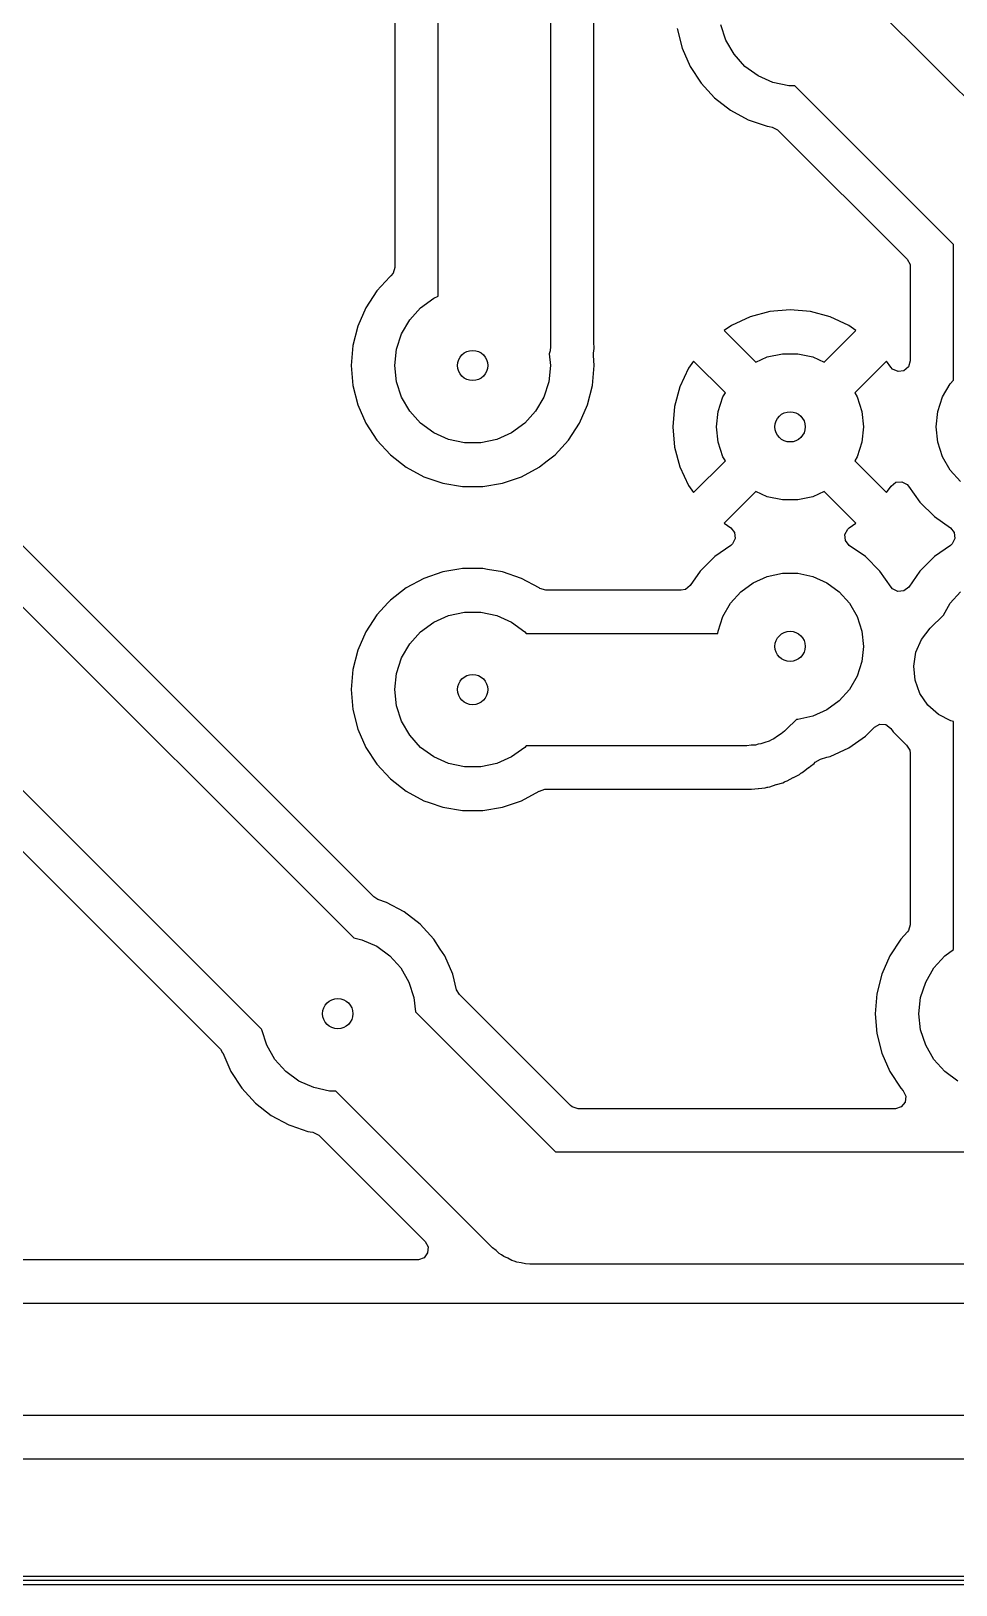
# Model space of a CAD drawing. Extents: x 132 to 232, y -86 to -36.
# Drawn here: x 142.39 to 153.09, y -85.61 to -67.63 of the extents above; entities that cross this region are included whole.
import ezdxf

# ---------------------------------------------------------------- set-up
doc = ezdxf.new("R2010")
doc.units = 0
doc.layers.add('BLACK', color=7, linetype='CONTINUOUS')

msp = doc.modelspace()

# ---------------------------------------------------------------- linework, layer by layer
at = {"layer": 'BLACK', "linetype": 'CONTINUOUS'}
for p, q in [((148.4, -62.5), (148.4, -71.25)), ((148.9, -71.222), (148.9, -62.528)), ((147.1, -70.6983), (147.1, -62.7692)), ((146.6, -63.0279), (146.6, -70.3656)), ((152.148, -67.3485), (154.17, -69.3704)), ((149.864, -67.6013), (149.921, -67.8263)), ((150.428, -67.7361), (150.37, -67.5571)), ((150.522, -67.899), (150.428, -67.7361)), ((149.921, -67.8263), (150.014, -68.0388)), ((150.648, -68.0388), (150.522, -67.899)), ((150.014, -68.0388), (150.141, -68.2331)), ((150.8, -68.1494), (150.648, -68.0388)), ((150.141, -68.2331), (150.141, -68.2332)), ((150.141, -68.2332), (150.141, -68.2332)), ((150.141, -68.2332), (150.298, -68.4039)), ((150.972, -68.226), (150.8, -68.1494)), ((151.156, -68.2651), (150.972, -68.226)), ((151.226, -68.2651), (151.156, -68.2651)), ((153.06, -70.0992), (151.226, -68.2651)), ((150.298, -68.4039), (150.298, -68.4039)), ((150.298, -68.4039), (150.298, -68.4039)), ((150.298, -68.4039), (150.481, -68.5465)), ((150.481, -68.5465), (150.481, -68.5465)), ((150.481, -68.5465), (150.481, -68.5465)), ((150.481, -68.5465), (150.685, -68.6569)), ((150.685, -68.6569), (150.767, -68.6848)), ((150.767, -68.6848), (150.905, -68.7323)), ((150.905, -68.7323), (150.93, -68.7364)), ((150.93, -68.7364), (150.962, -68.7418)), ((150.962, -68.7418), (151.025, -68.7723)), ((151.025, -68.7723), (151.029, -68.7765)), ((151.029, -68.7765), (152.523, -70.2702)), ((153.06, -71.6686), (153.06, -70.0992)), ((152.523, -70.2702), (152.557, -70.3316)), ((146.541, -70.4744), (146.391, -70.6369)), ((146.548, -70.4661), (146.541, -70.4744)), ((146.552, -70.4634), (146.548, -70.4661)), ((146.548, -70.4661), (146.548, -70.4661)), ((146.548, -70.4661), (146.548, -70.4661)), ((146.58, -70.4326), (146.552, -70.4634)), ((146.6, -70.3656), (146.58, -70.4326)), ((152.557, -70.3316), (152.559, -70.3579)), ((152.559, -70.3579), (152.559, -71.4475)), ((146.391, -70.6369), (146.264, -70.8312)), ((146.264, -70.8312), (146.171, -71.0437)), ((146.772, -70.971), (146.898, -70.8312)), ((146.898, -70.8312), (147.05, -70.7206)), ((147.05, -70.7206), (147.1, -70.6983)), ((146.678, -71.1339), (146.772, -70.971)), ((150.707, -70.9366), (150.492, -71.0364)), ((150.935, -70.8754), (150.707, -70.9366)), ((150.707, -70.9366), (150.707, -70.9366)), ((151.17, -70.8548), (150.935, -70.8754)), ((150.935, -70.8754), (150.935, -70.8754)), ((151.405, -70.8754), (151.17, -70.8548)), ((151.17, -70.8548), (151.17, -70.8548)), ((151.633, -70.9366), (151.405, -70.8754)), ((151.405, -70.8754), (151.405, -70.8754)), ((151.848, -71.0364), (151.633, -70.9366)), ((151.633, -70.9366), (151.633, -70.9366)), ((146.171, -71.0437), (146.114, -71.2687)), ((146.62, -71.3129), (146.678, -71.1339)), ((150.492, -71.0364), (150.409, -71.0951)), ((150.409, -71.0951), (150.774, -71.4608)), ((151.566, -71.4608), (151.931, -71.0951)), ((151.931, -71.0951), (151.848, -71.0364)), ((151.848, -71.0364), (151.848, -71.0364)), ((151.931, -71.0951), (151.931, -71.0951)), ((146.114, -71.2687), (146.095, -71.5)), ((146.114, -71.2687), (146.114, -71.2687)), ((146.6, -71.5), (146.62, -71.3129)), ((148.395, -71.3315), (148.386, -71.3663)), ((148.386, -71.3663), (148.4, -71.5)), ((148.398, -71.2805), (148.395, -71.3315)), ((148.4, -71.2704), (148.398, -71.2805)), ((148.4, -71.25), (148.399, -71.2643)), ((148.399, -71.2643), (148.4, -71.2704)), ((148.896, -71.3854), (148.897, -71.358)), ((148.897, -71.358), (148.904, -71.3034)), ((148.901, -71.2249), (148.9, -71.222)), ((148.904, -71.3034), (148.901, -71.2249)), ((150.907, -71.4016), (151.081, -71.3647)), ((151.081, -71.3647), (151.259, -71.3647)), ((151.259, -71.3647), (151.433, -71.4016)), ((146.095, -71.5), (146.095, -71.5)), ((146.095, -71.5), (146.114, -71.7313)), ((146.62, -71.6871), (146.6, -71.5)), ((148.4, -71.5), (148.38, -71.6871)), ((148.886, -71.7313), (148.905, -71.5)), ((148.905, -71.5), (148.896, -71.3854)), ((149.996, -71.5324), (149.897, -71.7465)), ((150.055, -71.4486), (149.996, -71.5324)), ((150.422, -71.8153), (150.055, -71.4486)), ((150.055, -71.4486), (150.055, -71.4486)), ((150.774, -71.4608), (150.907, -71.4016)), ((151.433, -71.4016), (151.566, -71.4608)), ((152.285, -71.4486), (151.918, -71.8153)), ((152.334, -71.5186), (152.285, -71.4486)), ((152.285, -71.4486), (152.285, -71.4486)), ((152.354, -71.5412), (152.334, -71.5186)), ((152.418, -71.5702), (152.354, -71.5412)), ((152.54, -71.5145), (152.487, -71.5603)), ((152.559, -71.4475), (152.54, -71.5145)), ((146.114, -71.7313), (146.114, -71.7313)), ((146.114, -71.7313), (146.171, -71.9563)), ((146.678, -71.8661), (146.62, -71.6871)), ((148.38, -71.6871), (148.322, -71.8661)), ((148.829, -71.9563), (148.886, -71.7313)), ((152.487, -71.5603), (152.418, -71.5702)), ((152.933, -71.8643), (153.022, -71.7104)), ((153.022, -71.7104), (153.06, -71.6686)), ((146.772, -72.029), (146.678, -71.8661)), ((148.322, -71.8661), (148.228, -72.029)), ((149.897, -71.7465), (149.835, -71.9747)), ((149.897, -71.7465), (149.897, -71.7465)), ((150.339, -72.0333), (150.393, -71.8643)), ((150.393, -71.8643), (150.422, -71.8153)), ((151.918, -71.8153), (151.947, -71.8643)), ((151.947, -71.8643), (152.001, -72.0333)), ((152.879, -72.0333), (152.933, -71.8643)), ((146.171, -71.9563), (146.264, -72.1688)), ((146.898, -72.1688), (146.772, -72.029)), ((148.228, -72.029), (148.102, -72.1688)), ((148.736, -72.1688), (148.829, -71.9563)), ((149.835, -71.9747), (149.815, -72.21)), ((149.835, -71.9747), (149.835, -71.9747)), ((150.32, -72.21), (150.339, -72.0333)), ((152.001, -72.0333), (152.02, -72.21)), ((152.86, -72.21), (152.879, -72.0333)), ((146.264, -72.1688), (146.391, -72.3631)), ((147.05, -72.2794), (146.898, -72.1688)), ((148.102, -72.1688), (147.95, -72.2794)), ((148.609, -72.3632), (148.736, -72.1688)), ((149.815, -72.21), (149.815, -72.21)), ((149.815, -72.21), (149.835, -72.4453)), ((150.339, -72.3867), (150.32, -72.21)), ((152.02, -72.21), (152.001, -72.3867)), ((152.879, -72.3867), (152.86, -72.21)), ((146.358, -77.6494), (140.996, -72.2879)), ((146.391, -72.3631), (146.391, -72.3632)), ((146.391, -72.3632), (146.391, -72.3632)), ((146.391, -72.3632), (146.548, -72.5339)), ((147.222, -72.356), (147.05, -72.2794)), ((147.406, -72.3951), (147.222, -72.356)), ((147.594, -72.3951), (147.406, -72.3951)), ((147.778, -72.356), (147.594, -72.3951)), ((147.95, -72.2794), (147.778, -72.356)), ((148.452, -72.5339), (148.609, -72.3632)), ((149.835, -72.4453), (149.835, -72.4453)), ((149.835, -72.4453), (149.897, -72.6735)), ((150.393, -72.5557), (150.339, -72.3867)), ((152.001, -72.3867), (151.947, -72.5557)), ((152.933, -72.5557), (152.879, -72.3867)), ((140.59, -72.5897), (146.125, -78.1242)), ((146.548, -72.5339), (146.548, -72.5339)), ((146.548, -72.5339), (146.548, -72.5339)), ((146.548, -72.5339), (146.731, -72.6765)), ((148.272, -72.6737), (148.362, -72.6036)), ((148.362, -72.6036), (148.452, -72.5339)), ((150.055, -72.9714), (150.422, -72.6047)), ((150.422, -72.6047), (150.393, -72.5557)), ((151.947, -72.5557), (151.918, -72.6047)), ((151.918, -72.6047), (152.285, -72.9714)), ((153.022, -72.7096), (152.933, -72.5557)), ((146.731, -72.6765), (146.731, -72.6765)), ((146.731, -72.6765), (146.731, -72.6765)), ((146.731, -72.6765), (146.935, -72.7869)), ((146.935, -72.7869), (147.049, -72.8261)), ((147.845, -72.8623), (148.065, -72.7869)), ((148.065, -72.7869), (148.269, -72.6765)), ((148.269, -72.6765), (148.272, -72.6737)), ((149.897, -72.6735), (149.897, -72.6735)), ((149.897, -72.6735), (149.996, -72.8876)), ((153.141, -72.8417), (153.022, -72.7096)), ((147.049, -72.8261), (147.155, -72.8623)), ((147.155, -72.8623), (147.155, -72.8623)), ((147.155, -72.8623), (147.155, -72.8623)), ((147.155, -72.8623), (147.384, -72.9005)), ((147.384, -72.9005), (147.384, -72.9005)), ((147.384, -72.9005), (147.616, -72.9005)), ((147.616, -72.9005), (147.845, -72.8623)), ((147.616, -72.9005), (147.616, -72.9005)), ((149.996, -72.8876), (149.996, -72.8876)), ((149.996, -72.8876), (150.055, -72.9714)), ((150.055, -72.9714), (150.055, -72.9714)), ((150.774, -72.9592), (150.409, -73.3249)), ((150.907, -73.0184), (150.774, -72.9592)), ((151.566, -72.9592), (151.433, -73.0184)), ((151.931, -73.3249), (151.566, -72.9592)), ((152.285, -72.9714), (152.338, -72.8954)), ((152.338, -72.8954), (152.393, -72.8518)), ((152.393, -72.8518), (152.462, -72.8446)), ((152.462, -72.8446), (152.525, -72.8761)), ((152.525, -72.8761), (152.541, -72.8954)), ((152.541, -72.8954), (152.672, -73.0814)), ((151.081, -73.0553), (150.907, -73.0184)), ((151.259, -73.0553), (151.081, -73.0553)), ((151.433, -73.0184), (151.259, -73.0553)), ((152.672, -73.0814), (152.672, -73.0814)), ((152.672, -73.0814), (152.839, -73.2485)), ((150.409, -73.3249), (150.485, -73.3781)), ((151.855, -73.3781), (151.931, -73.3249)), ((152.839, -73.2485), (152.839, -73.2485)), ((152.839, -73.2485), (153.024, -73.3784)), ((150.485, -73.3781), (150.528, -73.4327)), ((150.535, -73.5022), (150.504, -73.5645)), ((150.528, -73.4327), (150.535, -73.5022)), ((151.805, -73.4572), (151.836, -73.3948)), ((151.812, -73.5267), (151.805, -73.4572)), ((151.855, -73.5813), (151.812, -73.5267)), ((151.836, -73.3948), (151.855, -73.3781)), ((153.024, -73.3784), (153.068, -73.433)), ((153.075, -73.5025), (153.043, -73.5649)), ((153.068, -73.433), (153.075, -73.5025)), ((150.299, -73.7115), (150.132, -73.8786)), ((150.485, -73.5813), (150.299, -73.7115)), ((150.504, -73.5645), (150.485, -73.5813)), ((152.041, -73.7115), (151.855, -73.5813)), ((152.208, -73.8786), (152.041, -73.7115)), ((152.041, -73.7115), (152.041, -73.7115)), ((152.839, -73.7115), (152.672, -73.8786)), ((153.024, -73.5816), (152.839, -73.7115)), ((153.043, -73.5649), (153.024, -73.5816)), ((147.155, -73.8877), (146.936, -73.9631)), ((147.338, -73.8571), (147.155, -73.8877)), ((147.384, -73.8495), (147.338, -73.8571)), ((147.616, -73.8495), (147.384, -73.8495)), ((147.673, -73.859), (147.616, -73.8495)), ((147.845, -73.8877), (147.673, -73.859)), ((148.064, -73.9631), (147.845, -73.8877)), ((150.132, -73.8786), (150.014, -74.0466)), ((152.338, -74.0642), (152.208, -73.8786)), ((152.672, -73.8786), (152.542, -74.0642)), ((145.059, -79.1795), (139.832, -73.9522)), ((146.731, -74.0735), (146.548, -74.2161)), ((146.935, -73.9631), (146.731, -74.0735)), ((146.731, -74.0735), (146.731, -74.0735)), ((146.936, -73.9631), (146.935, -73.9631)), ((148.065, -73.9631), (148.064, -73.9631)), ((148.269, -74.0735), (148.065, -73.9631)), ((148.269, -74.0737), (148.269, -74.0735)), ((148.278, -74.0798), (148.269, -74.0737)), ((150.014, -74.0466), (149.959, -74.0902)), ((150.601, -74.1183), (150.745, -74.0139)), ((150.745, -74.0139), (150.907, -73.9416)), ((150.907, -73.9416), (151.081, -73.9047)), ((151.081, -73.9047), (151.259, -73.9047)), ((151.259, -73.9047), (151.433, -73.9416)), ((151.433, -73.9416), (151.595, -74.0139)), ((151.595, -74.0139), (151.739, -74.1183)), ((152.355, -74.0835), (152.338, -74.0642)), ((152.542, -74.0642), (152.487, -74.1078)), ((146.524, -74.2429), (146.391, -74.3869)), ((146.548, -74.2161), (146.524, -74.2429)), ((146.548, -74.2161), (146.548, -74.2161)), ((146.548, -74.2161), (146.548, -74.2161)), ((146.548, -74.2161), (146.548, -74.2161)), ((148.345, -74.0995), (148.278, -74.0798)), ((149.912, -74.0995), (148.345, -74.0995)), ((149.959, -74.0902), (149.912, -74.0995)), ((150.393, -74.4043), (150.482, -74.2504)), ((150.482, -74.2504), (150.601, -74.1183)), ((151.739, -74.1183), (151.858, -74.2504)), ((151.858, -74.2504), (151.947, -74.4043)), ((152.417, -74.115), (152.355, -74.0835)), ((152.487, -74.1078), (152.417, -74.115)), ((152.943, -74.3877), (153.022, -74.2504)), ((153.022, -74.2504), (153.141, -74.1183)), ((146.391, -74.3869), (146.264, -74.5812)), ((147.05, -74.4706), (147.222, -74.394)), ((147.222, -74.394), (147.406, -74.3549)), ((147.406, -74.3549), (147.594, -74.3549)), ((147.594, -74.3549), (147.778, -74.394)), ((147.778, -74.394), (147.95, -74.4706)), ((150.339, -74.5733), (150.393, -74.4043)), ((151.947, -74.4043), (152.001, -74.5733)), ((152.79, -74.5404), (152.943, -74.3877)), ((139.726, -74.5548), (144.582, -79.4102)), ((146.264, -74.5812), (146.171, -74.7937)), ((146.772, -74.721), (146.898, -74.5812)), ((146.898, -74.5812), (147.05, -74.4706)), ((147.95, -74.4706), (148.102, -74.5812)), ((148.102, -74.5812), (148.119, -74.6)), ((148.119, -74.6), (150.336, -74.6)), ((150.336, -74.6), (150.339, -74.5733)), ((152.001, -74.5733), (152.02, -74.75)), ((152.691, -74.6691), (152.79, -74.5404)), ((146.171, -74.7937), (146.114, -75.0187)), ((146.678, -74.8839), (146.772, -74.721)), ((152.02, -74.75), (152.001, -74.9267)), ((152.626, -74.8187), (152.691, -74.6691)), ((146.62, -75.0629), (146.678, -74.8839)), ((152.001, -74.9267), (151.947, -75.0957)), ((152.6, -74.9796), (152.626, -74.8187)), ((146.114, -75.0187), (146.095, -75.25)), ((146.114, -75.0187), (146.114, -75.0187)), ((146.6, -75.25), (146.62, -75.0629)), ((151.947, -75.0957), (151.858, -75.2496)), ((152.616, -75.1418), (152.6, -74.9796)), ((152.671, -75.2951), (152.616, -75.1418)), ((146.095, -75.25), (146.095, -75.25)), ((146.095, -75.25), (146.114, -75.4813)), ((146.62, -75.4371), (146.6, -75.25)), ((151.858, -75.2496), (151.739, -75.3817)), ((152.762, -75.4299), (152.671, -75.2951)), ((146.114, -75.4813), (146.114, -75.4813)), ((146.114, -75.4813), (146.171, -75.7063)), ((146.678, -75.6161), (146.62, -75.4371)), ((151.595, -75.4861), (151.433, -75.5584)), ((151.739, -75.3817), (151.595, -75.4861)), ((152.885, -75.5376), (152.762, -75.4299)), ((146.772, -75.779), (146.678, -75.6161)), ((151.244, -75.5953), (151.13, -75.7096)), ((151.259, -75.5953), (151.244, -75.5953)), ((151.433, -75.5584), (151.259, -75.5953)), ((152.041, -75.7885), (152.146, -75.6839)), ((152.146, -75.6839), (152.207, -75.6504)), ((152.207, -75.6504), (152.277, -75.6554)), ((152.277, -75.6554), (152.333, -75.6973)), ((153.03, -75.6116), (152.885, -75.5376)), ((153.06, -75.6183), (153.03, -75.6116)), ((153.06, -78.2569), (153.06, -75.6183)), ((146.171, -75.7063), (146.264, -75.9188)), ((146.898, -75.9188), (146.772, -75.779)), ((150.879, -75.8608), (150.832, -75.8796)), ((150.928, -75.8465), (150.879, -75.8608)), ((150.955, -75.8309), (150.928, -75.8465)), ((150.983, -75.8196), (150.955, -75.8309)), ((151.024, -75.7896), (150.983, -75.8196)), ((151.068, -75.7636), (151.024, -75.7896)), ((151.107, -75.7298), (151.068, -75.7636)), ((151.115, -75.7238), (151.107, -75.7298)), ((151.119, -75.7191), (151.115, -75.7238)), ((151.13, -75.7096), (151.119, -75.7191)), ((151.848, -75.924), (152.041, -75.7885)), ((152.333, -75.6973), (152.336, -75.7015)), ((152.336, -75.7015), (152.361, -75.7381)), ((152.361, -75.7381), (152.361, -75.7381)), ((152.361, -75.7381), (152.512, -75.8889)), ((146.264, -75.9188), (146.391, -76.1131)), ((147.05, -76.0294), (146.898, -75.9188)), ((147.222, -76.106), (147.05, -76.0294)), ((147.95, -76.0294), (147.778, -76.106)), ((148.102, -75.9188), (147.95, -76.0294)), ((148.119, -75.9), (148.102, -75.9188)), ((150.67, -75.9), (148.119, -75.9)), ((150.721, -75.8936), (150.67, -75.9)), ((150.772, -75.892), (150.721, -75.8936)), ((150.801, -75.8834), (150.772, -75.892)), ((150.832, -75.8796), (150.801, -75.8834)), ((151.52, -76.0543), (151.596, -76.0339)), ((151.596, -76.0339), (151.634, -76.0239)), ((151.634, -76.0239), (151.848, -75.924)), ((151.634, -76.0239), (151.634, -76.0239)), ((151.634, -76.0239), (151.634, -76.0239)), ((152.512, -75.8889), (152.515, -75.8913)), ((152.515, -75.8913), (152.516, -75.8928)), ((152.516, -75.8928), (152.516, -75.893)), ((152.516, -75.893), (152.516, -75.893)), ((152.516, -75.893), (152.554, -75.9493)), ((152.554, -75.9493), (152.559, -75.9867)), ((152.559, -75.9867), (152.559, -77.9706)), ((146.391, -76.1131), (146.391, -76.1132)), ((146.391, -76.1132), (146.391, -76.1132)), ((146.391, -76.1132), (146.548, -76.2839)), ((147.406, -76.1451), (147.222, -76.106)), ((147.594, -76.1451), (147.406, -76.1451)), ((147.778, -76.106), (147.594, -76.1451)), ((151.208, -76.2674), (151.278, -76.2324)), ((151.278, -76.2324), (151.296, -76.2188)), ((151.296, -76.2188), (151.303, -76.2142)), ((151.303, -76.2142), (151.323, -76.2032)), ((151.323, -76.2032), (151.383, -76.153)), ((151.383, -76.153), (151.386, -76.1512)), ((151.386, -76.1512), (151.405, -76.1368)), ((151.405, -76.1368), (151.448, -76.1039)), ((151.448, -76.1039), (151.461, -76.0906)), ((151.461, -76.0906), (151.52, -76.0543)), ((146.548, -76.2839), (146.548, -76.2839)), ((146.548, -76.2839), (146.548, -76.2839)), ((146.548, -76.2839), (146.731, -76.4265)), ((148.274, -76.4246), (148.333, -76.401)), ((148.333, -76.401), (148.345, -76.4005)), ((148.345, -76.4005), (150.642, -76.4005)), ((150.642, -76.4005), (150.645, -76.4006)), ((150.645, -76.4006), (150.655, -76.401)), ((150.655, -76.401), (150.723, -76.4042)), ((150.723, -76.4042), (150.801, -76.3933)), ((150.801, -76.3933), (150.804, -76.393)), ((150.804, -76.393), (150.882, -76.3858)), ((150.882, -76.3858), (150.904, -76.3796)), ((150.904, -76.3796), (150.912, -76.3778)), ((150.912, -76.3778), (150.935, -76.3747)), ((150.935, -76.3747), (151.009, -76.3498)), ((151.009, -76.3498), (151.012, -76.3489)), ((151.012, -76.3489), (151.087, -76.3274)), ((151.087, -76.3274), (151.107, -76.3174)), ((151.107, -76.3174), (151.115, -76.3141)), ((151.115, -76.3141), (151.137, -76.307)), ((151.137, -76.307), (151.205, -76.2687)), ((151.205, -76.2687), (151.208, -76.2674)), ((146.731, -76.4265), (146.731, -76.4265)), ((146.731, -76.4265), (146.731, -76.4265)), ((146.731, -76.4265), (146.935, -76.5369)), ((146.935, -76.5369), (146.996, -76.5578)), ((146.996, -76.5578), (147.155, -76.6123)), ((147.845, -76.6123), (148.065, -76.5369)), ((148.065, -76.5369), (148.269, -76.4265)), ((148.269, -76.4265), (148.273, -76.4237)), ((148.269, -76.4265), (148.269, -76.4265)), ((148.273, -76.4237), (148.274, -76.4246)), ((147.155, -76.6123), (147.155, -76.6123)), ((147.155, -76.6123), (147.155, -76.6123)), ((147.155, -76.6123), (147.384, -76.6505)), ((147.384, -76.6505), (147.384, -76.6505)), ((147.384, -76.6505), (147.616, -76.6505)), ((147.616, -76.6505), (147.845, -76.6123)), ((147.616, -76.6505), (147.616, -76.6505)), ((146.405, -77.679), (146.358, -77.6494)), ((146.504, -77.7131), (146.405, -77.679)), ((146.505, -77.7131), (146.504, -77.7131)), ((146.709, -77.8235), (146.505, -77.7131)), ((146.892, -77.9661), (146.709, -77.8235)), ((146.709, -77.8235), (146.709, -77.8235)), ((147.049, -78.1368), (146.892, -77.9661)), ((146.892, -77.9661), (146.892, -77.9661)), ((146.892, -77.9661), (146.892, -77.9661)), ((152.559, -77.9706), (152.54, -78.0377)), ((146.125, -78.1242), (146.218, -78.144)), ((146.218, -78.144), (146.39, -78.2206)), ((147.049, -78.1369), (147.049, -78.1368)), ((147.049, -78.1368), (147.049, -78.1368)), ((147.125, -78.2527), (147.049, -78.1369)), ((152.451, -78.1368), (152.324, -78.3312)), ((152.527, -78.0546), (152.451, -78.1368)), ((152.451, -78.1368), (152.451, -78.1368)), ((152.54, -78.0377), (152.527, -78.0546)), ((146.39, -78.2206), (146.542, -78.3312)), ((146.542, -78.3312), (146.668, -78.471)), ((147.176, -78.3312), (147.125, -78.2527)), ((147.269, -78.5437), (147.176, -78.3312)), ((152.324, -78.3312), (152.231, -78.5437)), ((152.832, -78.471), (152.958, -78.3312)), ((152.958, -78.3312), (153.06, -78.2569)), ((146.668, -78.471), (146.762, -78.6339)), ((147.314, -78.7227), (147.269, -78.5437)), ((152.231, -78.5437), (152.174, -78.7687)), ((152.738, -78.6339), (152.832, -78.471)), ((146.762, -78.6339), (146.82, -78.8129)), ((147.347, -78.78), (147.314, -78.7227)), ((152.68, -78.8129), (152.738, -78.6339)), ((146.82, -78.8129), (146.838, -78.9785)), ((148.63, -80.0632), (147.347, -78.78)), ((152.174, -78.7687), (152.155, -79)), ((152.174, -78.7687), (152.174, -78.7687)), ((152.66, -79), (152.68, -78.8129)), ((146.838, -78.9785), (148.459, -80.6)), ((152.155, -79), (152.155, -79)), ((152.155, -79), (152.174, -79.2313)), ((152.68, -79.1871), (152.66, -79)), ((145.06, -79.1871), (145.059, -79.1795)), ((145.118, -79.3661), (145.06, -79.1871)), ((152.174, -79.2313), (152.174, -79.2313)), ((152.174, -79.2313), (152.231, -79.4563)), ((152.738, -79.3661), (152.68, -79.1871)), ((144.582, -79.4102), (144.608, -79.452)), ((144.608, -79.452), (144.609, -79.4516)), ((144.609, -79.4516), (144.704, -79.6688)), ((145.212, -79.529), (145.118, -79.3661)), ((152.231, -79.4563), (152.324, -79.6688)), ((152.832, -79.529), (152.738, -79.3661)), ((145.338, -79.6688), (145.212, -79.529)), ((152.958, -79.6688), (152.832, -79.529)), ((144.704, -79.6688), (144.831, -79.8631)), ((145.49, -79.7794), (145.338, -79.6688)), ((145.662, -79.856), (145.49, -79.7794)), ((152.324, -79.6688), (152.451, -79.8631)), ((153.11, -79.7794), (152.958, -79.6688)), ((144.831, -79.8631), (144.831, -79.8632)), ((144.831, -79.8632), (144.831, -79.8632)), ((144.831, -79.8632), (144.988, -80.0339)), ((145.846, -79.8951), (145.662, -79.856)), ((145.916, -79.8951), (145.846, -79.8951)), ((147.73, -81.7096), (145.916, -79.8951)), ((152.451, -79.8631), (152.451, -79.8632)), ((152.451, -79.8632), (152.451, -79.8632)), ((152.451, -79.8632), (152.477, -79.8915)), ((152.477, -79.8915), (152.508, -79.9542)), ((152.508, -79.9542), (152.5, -80.0236)), ((144.988, -80.0339), (144.988, -80.0339)), ((144.988, -80.0339), (144.988, -80.0339)), ((144.988, -80.0339), (145.171, -80.1765)), ((145.171, -80.1765), (145.171, -80.1765)), ((145.171, -80.1765), (145.171, -80.1765)), ((145.171, -80.1765), (145.375, -80.2869)), ((148.651, -80.0798), (148.63, -80.0632)), ((148.718, -80.0995), (148.651, -80.0798)), ((152.386, -80.0995), (148.718, -80.0995)), ((152.39, -80.0994), (152.386, -80.0995)), ((152.456, -80.0778), (152.39, -80.0994)), ((152.5, -80.0236), (152.456, -80.0778)), ((145.375, -80.2869), (145.398, -80.2947)), ((145.398, -80.2947), (145.595, -80.3623)), ((145.595, -80.3623), (145.62, -80.3664)), ((145.62, -80.3664), (145.652, -80.3718)), ((145.652, -80.3718), (145.715, -80.4023)), ((145.715, -80.4023), (145.719, -80.4065)), ((145.719, -80.4065), (146.951, -81.6378)), ((148.459, -80.6), (157.231, -80.6)), ((146.979, -81.7688), (146.937, -81.8248)), ((146.951, -81.6378), (146.984, -81.6991)), ((146.984, -81.6991), (146.979, -81.7688)), ((147.771, -81.7409), (147.73, -81.7096)), ((147.808, -81.7759), (147.771, -81.7409)), ((147.835, -81.7907), (147.808, -81.7759)), ((147.859, -81.8095), (147.835, -81.7907)), ((146.863, -81.8495), (138.528, -81.8495)), ((146.872, -81.8492), (146.863, -81.8495)), ((146.937, -81.8248), (146.872, -81.8492)), ((147.906, -81.8298), (147.859, -81.8095)), ((147.951, -81.8544), (147.906, -81.8298)), ((147.98, -81.862), (147.951, -81.8544)), ((148.009, -81.8742), (147.98, -81.862)), ((148.059, -81.8822), (148.009, -81.8742)), ((148.109, -81.8949), (148.059, -81.8822)), ((148.159, -81.8981), (148.109, -81.8949)), ((148.17, -81.8997), (148.159, -81.8981)), ((148.176, -81.8991), (148.17, -81.8997)), ((148.19, -81.9), (148.176, -81.8991)), ((157.5, -81.9), (148.19, -81.9)), ((138.269, -82.35), (160.135, -82.35)), ((160.404, -83.65), (138, -83.65)), ((138.028, -84.1505), (160.376, -84.1505)), ((131.8, -85.51), (232.03, -85.51)), ((179.696, -85.5595), (132.059, -85.5595)), ((232.08, -85.61), (131.75, -85.61))]:
    msp.add_line(p, q, dxfattribs=at)
at = {"layer": 'BLACK'}
for centre in [(147.5, -71.5), (151.17, -72.21), (151.17, -74.75), (147.5, -75.25), (145.94, -79)]:
    msp.add_circle(centre, 0.175, dxfattribs=at)

doc.saveas('drawing.dxf')
